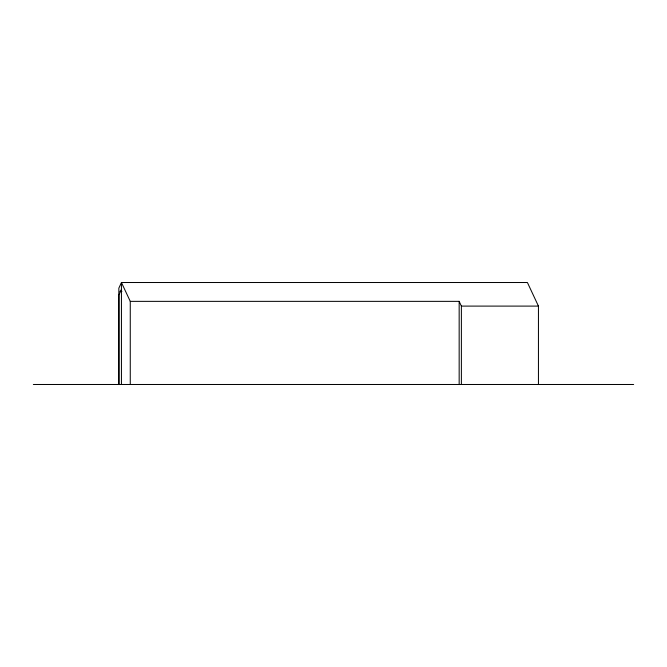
<?xml version="1.0" encoding="UTF-8"?>
<svg xmlns="http://www.w3.org/2000/svg" width="667" height="667" viewBox="0 0 667 667"><rect width="100%" height="100%" fill="white"/><g stroke="black" fill="none" stroke-linecap="round" stroke-linejoin="round"><path stroke-width="1" d="M121.436 289.428L118.926 294.906L118.926 384.484M119.877 291.312L121.936 291.312M538.444 384.484L538.444 306.103L527.405 282.516L121.436 282.516L130.265 301.359L459.163 301.359L461.381 306.103L461.381 384.484M461.381 306.103L538.444 306.103M33.35 384.484L633.65 384.484M459.163 301.359L459.163 384.484M130.265 301.359L130.265 384.484M121.436 384.484L121.436 282.516L118.843 288.177L118.843 384.484"/></g></svg>
